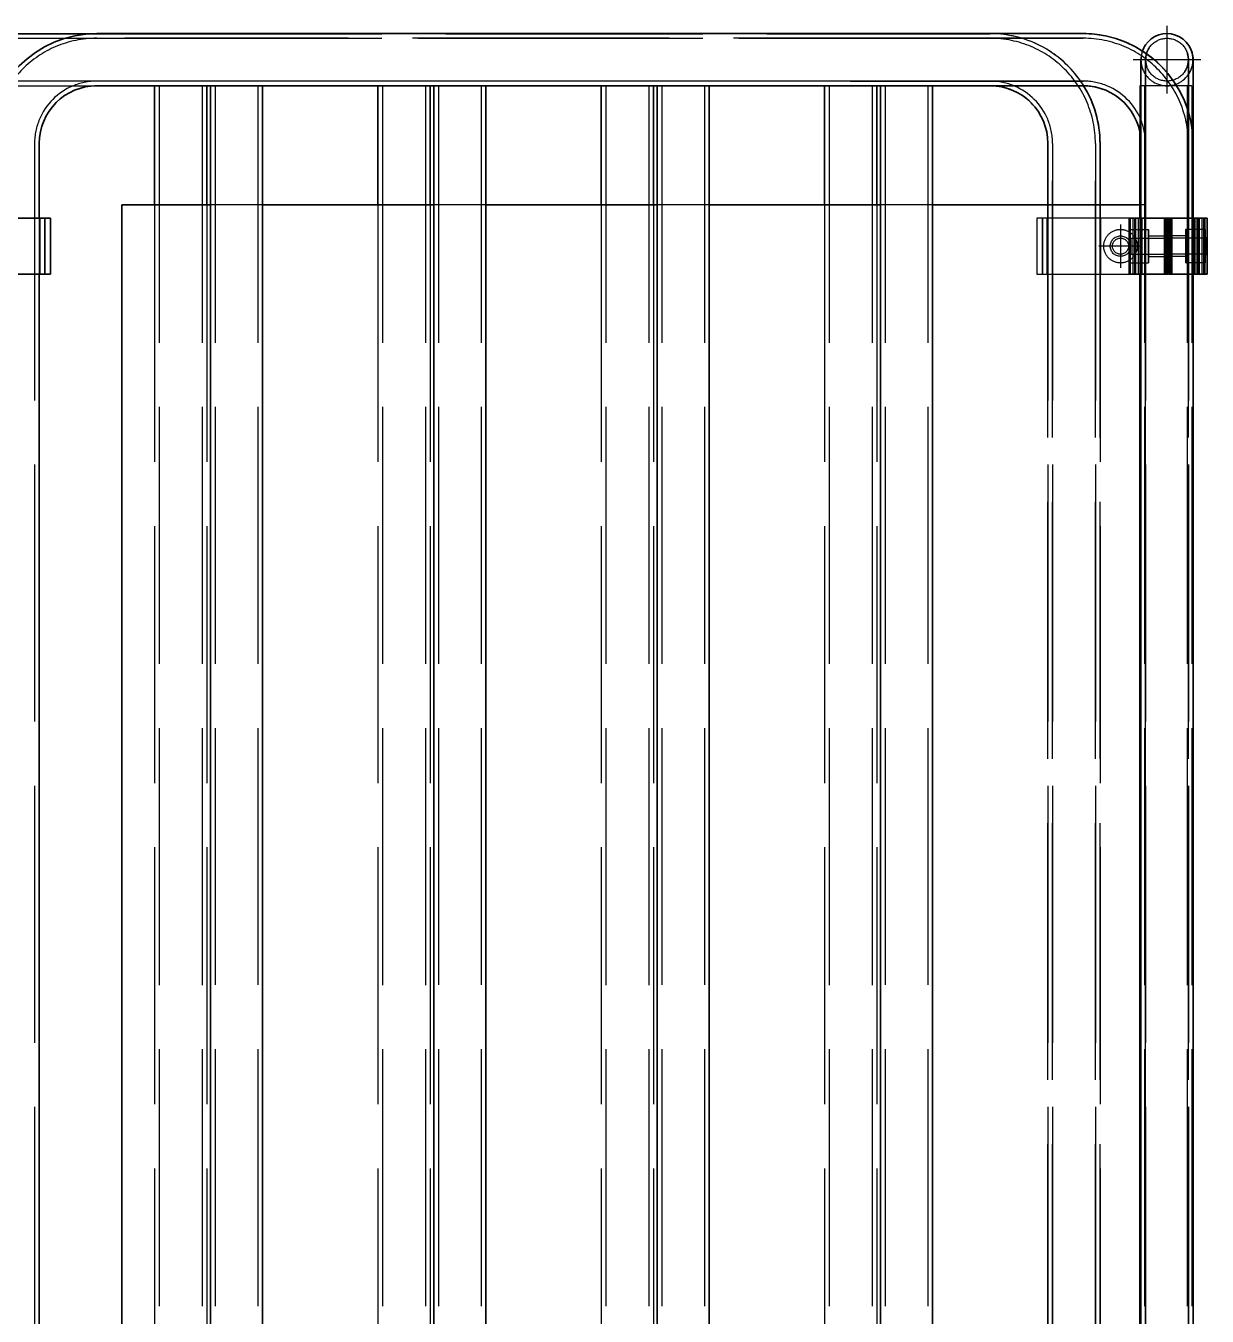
# Model space of a CAD drawing. Header units: millimetres. Extents: x -73083 to 81340, y -6859 to 6812.
# Drawn here: x -66252 to -65617, y -2409 to -1715 of the extents above; entities that cross this region are included whole.
import ezdxf

# ---------------------------------------------------------------- set-up
doc = ezdxf.new("R2010")
doc.units = ezdxf.units.MM
doc.linetypes.add('AM_ISO02W050', pattern=[7.5, 6, -1.5])
doc.linetypes.add('AM_ISO08W050', pattern=[18, 12, -1.5, 3, -1.5])
doc.layers.add('AM_7', color=2, linetype='AM_ISO08W050', lineweight=25)
doc.layers.add('AM_HID', color=1, linetype='AM_ISO02W050', lineweight=25)

msp = doc.modelspace()

# ---------------------------------------------------------------- linework, layer by layer
at = {"color": 7, "lineweight": 35, "ltscale": 23}
for p, q in [((-66294.98613, -1719.67077), (-66215.76714, -1719.67077)), ((-66213.97759, -1719.64636), (-65808.97759, -1719.64611)), ((-65808.97759, -1719.64611), (-65683.97759, -1719.64611)), ((-65624.98125, -1733.64392), (-65624.98125, -1777.97546)), ((-65624.97612, -1733.64904), (-65624.97637, -1778.65124)), ((-65624.96953, -1733.65539), (-65624.96978, -1778.65759)), ((-65624.96318, -1733.66149), (-65624.96343, -1778.66394)), ((-66215.27471, -1747.67077), (-66198.95708, -1747.67077)), ((-66213.97759, -1747.64636), (-66152.97857, -1747.64636)), ((-66182.95806, -1747.67077), (-66198.95708, -1747.67077)), ((-66154.95806, -1747.67077), (-66182.95806, -1747.67077)), ((-66182.95806, -1747.67077), (-66182.95806, -1811.66687)), ((-66152.98125, -1747.67077), (-66154.95806, -1747.67077)), ((-66154.95806, -1747.67077), (-66154.95806, -1811.66687)), ((-66124.97857, -1747.64636), (-66152.97857, -1747.64636)), ((-66152.97857, -1747.64636), (-66152.97759, -2800.67785)), ((-66062.95806, -1747.67053), (-66124.98125, -1747.67077)), ((-66124.97857, -1747.64636), (-66032.97857, -1747.64636)), ((-66124.97857, -1747.64636), (-66124.97759, -2800.67785)), ((-66034.95806, -1747.67053), (-66062.95806, -1747.67053)), ((-66062.95806, -1747.67053), (-66062.95806, -1811.66662)), ((-66032.98125, -1747.67053), (-66034.95806, -1747.67053)), ((-66034.95806, -1747.67053), (-66034.95806, -1811.66662)), ((-66004.97857, -1747.64636), (-66032.97857, -1747.64636)), ((-66032.97857, -1747.64636), (-66032.97759, -2800.67785)), ((-65942.95806, -1747.67053), (-66004.98125, -1747.67053)), ((-66004.97857, -1747.64636), (-65912.97857, -1747.64611)), ((-66004.97857, -1747.64636), (-66004.97759, -2800.67785)), ((-65914.95806, -1747.67053), (-65942.95806, -1747.67053)), ((-65942.95806, -1747.67053), (-65942.95806, -1811.66638)), ((-65912.98125, -1747.67053), (-65914.95806, -1747.67053)), ((-65914.95806, -1747.67053), (-65914.95806, -1811.66638)), ((-65884.97857, -1747.64611), (-65912.97857, -1747.64611)), ((-65912.97857, -1747.64611), (-65912.97759, -2800.67736)), ((-65822.95806, -1747.67053), (-65884.98125, -1747.67053)), ((-65884.97857, -1747.64611), (-65808.97759, -1747.64611)), ((-65884.97857, -1747.64611), (-65884.97759, -2800.67736)), ((-65794.95806, -1747.67028), (-65822.95806, -1747.67053)), ((-65822.95806, -1747.67053), (-65822.95806, -1811.66638)), ((-65792.97857, -1747.64611), (-65808.97759, -1747.64611)), ((-65792.98125, -1747.67028), (-65794.95806, -1747.67028)), ((-65794.95806, -1747.67028), (-65794.95806, -1811.66638)), ((-65764.97857, -1747.64611), (-65792.97857, -1747.64611)), ((-65792.97857, -1747.64611), (-65792.97759, -2800.67736)), ((-65733.95708, -1747.67028), (-65764.98125, -1747.67028)), ((-65683.97759, -1747.64611), (-65764.97857, -1747.64611)), ((-65764.97857, -1747.64611), (-65764.97759, -2800.67736)), ((-65653.61992, -1772.36804), (-65653.61992, -1818.79455)), ((-66244.97759, -1778.6466), (-66244.97759, -1818.79504)), ((-65702.95684, -1811.66613), (-65702.95708, -1778.67028)), ((-65674.95708, -1778.67028), (-65674.95684, -1811.66613)), ((-65652.98125, -1778.15979), (-65652.98125, -1778.64636)), ((-65652.98125, -1818.79455), (-65652.98125, -1778.64636)), ((-65652.97759, -1818.79455), (-65652.97759, -1778.64587)), ((-65624.97759, -1778.64587), (-65624.97759, -1818.79455)), ((-65624.97637, -1818.7926), (-65624.97637, -1778.651)), ((-65624.97637, -1818.7926), (-65624.97637, -1778.65124)), ((-65624.96978, -1818.79187), (-65624.97002, -1778.65734)), ((-65624.96978, -1818.79187), (-65624.96978, -1778.65759)), ((-65624.96343, -1818.79113), (-65624.96343, -1778.66345)), ((-65624.96343, -1818.79113), (-65624.96343, -1778.66394)), ((-65624.95684, -1818.7904), (-65624.95708, -1778.66979)), ((-66200.60503, -2800.67687), (-66200.60625, -1811.66882)), ((-66152.9793, -1811.66882), (-66200.60625, -1811.66882)), ((-66032.9793, -1811.66857), (-66124.9793, -1811.66882)), ((-65912.9793, -1811.66857), (-66004.9793, -1811.66857)), ((-65792.9793, -1811.66833), (-65884.9793, -1811.66833)), ((-65653.61528, -1811.66809), (-65764.9793, -1811.66833)), ((-66241.97759, -1818.79504), (-66294.34233, -1818.79504)), ((-66241.97759, -1818.79504), (-66241.97759, -1848.79504)), ((-66238.97759, -1818.79504), (-66241.97759, -1818.79504)), ((-66238.97759, -1848.79504), (-66238.97759, -1818.79504)), ((-65659.04326, -1848.79309), (-65659.04326, -1818.79309)), ((-65658.97808, -1818.79309), (-65659.04326, -1818.79309)), ((-65658.97759, -1818.79455), (-65658.97759, -1848.79455)), ((-65655.97759, -1818.79455), (-65658.97759, -1818.79455)), ((-65655.97734, -1848.79455), (-65655.97759, -1818.79455)), ((-65639.97759, -1818.79455), (-65655.97759, -1818.79455)), ((-65639.97734, -1848.79455), (-65639.97759, -1818.79455)), ((-65621.97759, -1818.79455), (-65637.97759, -1818.79455)), ((-65637.97759, -1818.79455), (-65637.97734, -1848.79455)), ((-65618.97759, -1818.79455), (-65621.97759, -1818.79455)), ((-65621.97759, -1818.79455), (-65621.97734, -1848.79455)), ((-65618.71172, -1818.7926), (-65618.97808, -1818.7926)), ((-65618.97759, -1848.79455), (-65618.97759, -1818.79455)), ((-65617.3687, -1818.7926), (-65618.71221, -1818.7926)), ((-65618.71148, -1848.7926), (-65618.71172, -1818.7926)), ((-65617.36846, -1848.7926), (-65617.3687, -1818.7926)), ((-66256.88604, -1848.79504), (-66241.97759, -1848.79504)), ((-66244.97759, -1848.79504), (-66244.97686, -2588.6466)), ((-66241.97759, -1848.79504), (-66238.97759, -1848.79504)), ((-65659.04326, -1848.79309), (-65658.97808, -1848.79309)), ((-65658.97759, -1848.79455), (-65655.97734, -1848.79455)), ((-65655.97734, -1848.79455), (-65639.97734, -1848.79455)), ((-65653.61992, -1848.79455), (-65653.61919, -2800.67687)), ((-65652.98052, -2800.67736), (-65652.98125, -1848.79455)), ((-65652.97661, -2800.67736), (-65652.97759, -1848.79455)), ((-65637.97734, -1848.79455), (-65621.97734, -1848.79455)), ((-65624.97759, -1848.79455), (-65624.97661, -2800.67736)), ((-65624.97539, -2800.67687), (-65624.97637, -1848.7926)), ((-65624.97539, -2800.67687), (-65624.97637, -1848.7926)), ((-65624.96904, -2800.6759), (-65624.96978, -1848.79187)), ((-65624.96904, -2800.6759), (-65624.96978, -1848.79187)), ((-65624.96245, -2800.67492), (-65624.96343, -1848.79113)), ((-65624.96245, -2800.67492), (-65624.96343, -1848.79113)), ((-65624.9561, -2800.67443), (-65624.95684, -1848.7904)), ((-65621.97734, -1848.79455), (-65618.97759, -1848.79455)), ((-65618.97808, -1848.7926), (-65618.71148, -1848.7926)), ((-65618.71221, -1848.7926), (-65617.36846, -1848.7926))]:
    msp.add_line(p, q, dxfattribs=at)
for points in [[(-65624.97637, -1778.651), (-65624.97661, -1733.9989), (-65625.00933, -1732.69519), (-65625.10723, -1731.74426), (-65625.26958, -1730.80236), (-65625.4959, -1729.87341), (-65625.78496, -1728.96228)], [(-65624.97002, -1778.65734), (-65624.97026, -1734.00524), (-65625.00298, -1732.70153), (-65625.10064, -1731.75061), (-65625.26299, -1730.80847), (-65625.48931, -1729.87976), (-65625.77861, -1728.96862)], [(-65624.96343, -1778.66345), (-65624.96367, -1734.01135), (-65624.99639, -1732.70788), (-65625.09429, -1731.75695), (-65625.25664, -1730.81481), (-65625.48296, -1729.8861), (-65625.77202, -1728.97497)], [(-65624.95708, -1778.66979), (-65624.95732, -1734.0177), (-65624.99004, -1732.71423), (-65625.0877, -1731.7633), (-65625.25005, -1730.82116), (-65625.47637, -1729.89245), (-65625.76567, -1728.98132)]]:
    msp.add_lwpolyline(points, dxfattribs=at)
for centre, radius, start, end in [((-66213.97759, -1778.64636), 59, 90.00005032, 180.00004963), ((-65683.97759, -1778.64611), 59, 0.00005143, 90.00005032), ((-65638.98101, -1733.6466), 14, 355.64732663, 146.2601136), ((-65638.95464, -1733.6593), 14.02912, 146.27682025, 160.40105039), ((-66213.97759, -1778.64636), 31, 90.00005032, 180.00004963), ((-65733.95708, -1778.67028), 31, 0.00005143, 90.00005032), ((-65683.97759, -1778.64611), 31, 0.00005143, 90.00005032), ((-65733.95708, -1778.67028), 59, 0.00005143, 31.72364688)]:
    msp.add_arc(centre, radius, start, end, dxfattribs=at)
at = {"layer": 'AM_7', "ltscale": 23}
for p, q in [((-65638.98101, -1715.44665), (-65638.98101, -1751.84655)), ((-65620.78106, -1733.6466), (-65657.1812, -1733.6466)), ((-65663.95684, -1822.0946), (-65663.95684, -1845.4945)), ((-65652.25689, -1833.79455), (-65675.65703, -1833.79455))]:
    msp.add_line(p, q, dxfattribs=at)
at = {"layer": 'AM_HID', "ltscale": 23}
for p, q in [((-66603.95708, -1722.17102), (-66198.95708, -1722.17077)), ((-66215.76714, -1719.67077), (-66198.95708, -1719.67077)), ((-66213.97759, -1722.14636), (-65808.97759, -1722.14611)), ((-66198.95708, -1719.67077), (-65733.95708, -1719.67028)), ((-65733.95708, -1719.67028), (-66198.95708, -1719.67077)), ((-66198.95708, -1722.17077), (-65733.95708, -1722.17028)), ((-65733.95708, -1722.17028), (-66198.95708, -1722.17077)), ((-65683.97759, -1719.64611), (-65808.97759, -1719.64611)), ((-65808.97759, -1722.14611), (-65683.97759, -1722.14611)), ((-65683.97759, -1722.14611), (-65808.97759, -1722.14611)), ((-66198.95708, -1745.17077), (-66603.95708, -1745.17102)), ((-65808.97759, -1745.14611), (-66213.97759, -1745.14636)), ((-65733.95708, -1745.17028), (-66198.95708, -1745.17077)), ((-65808.97759, -1745.14611), (-65683.97759, -1745.14611)), ((-65683.97759, -1745.14611), (-65808.97759, -1745.14611)), ((-66264.19268, -1747.67077), (-66215.27471, -1747.67077)), ((-66154.95806, -1747.67077), (-66182.95806, -1747.67077)), ((-66180.45806, -1747.67077), (-66180.45708, -2828.67102)), ((-66157.45806, -1747.67077), (-66157.45708, -2828.67053)), ((-66124.98125, -1747.67077), (-66152.98125, -1747.67077)), ((-66152.97857, -1747.64636), (-66124.97857, -1747.64636)), ((-66150.47857, -1747.64636), (-66150.47759, -2828.6466)), ((-66127.47857, -1747.64636), (-66127.47759, -2828.6466)), ((-66034.95806, -1747.67053), (-66062.95806, -1747.67053)), ((-66060.45806, -1747.67053), (-66060.45708, -2828.67053)), ((-66037.45806, -1747.67053), (-66037.45708, -2828.67053)), ((-66004.98125, -1747.67053), (-66032.98125, -1747.67053)), ((-66032.97857, -1747.64636), (-66004.97857, -1747.64636)), ((-66030.47857, -1747.64636), (-66030.47759, -2828.6466)), ((-66007.47857, -1747.64636), (-66007.47759, -2828.64611)), ((-65914.95806, -1747.67053), (-65942.95806, -1747.67053)), ((-65940.45806, -1747.67053), (-65940.45708, -2828.67053)), ((-65917.45806, -1747.67053), (-65917.45708, -2828.67053)), ((-65884.98125, -1747.67053), (-65912.98125, -1747.67053)), ((-65912.97857, -1747.64611), (-65884.97857, -1747.64611)), ((-65910.47857, -1747.64611), (-65910.47759, -2828.64611)), ((-65887.47857, -1747.64611), (-65887.47759, -2828.64611)), ((-65794.95806, -1747.67028), (-65822.95806, -1747.67053)), ((-65820.45806, -1747.67053), (-65820.45708, -2828.67053)), ((-65808.97759, -1747.64611), (-65683.97759, -1747.64611)), ((-65797.45806, -1747.67028), (-65797.45708, -2828.67053)), ((-65764.98125, -1747.67028), (-65792.98125, -1747.67028)), ((-65764.97857, -1747.64611), (-65792.97857, -1747.64611)), ((-65790.47857, -1747.64611), (-65790.47759, -2828.64611)), ((-65767.47857, -1747.64611), (-65767.47759, -2828.64611)), ((-65639.62017, -1747.64709), (-65653.61992, -1747.64733)), ((-65653.61992, -1747.64733), (-65653.61992, -1772.36804)), ((-65653.61919, -1747.64807), (-65653.61821, -2828.64807)), ((-65653.61846, -1747.6488), (-65653.61748, -2828.64855)), ((-65653.61773, -1747.64953), (-65653.61675, -2828.64953)), ((-65653.61675, -1747.65026), (-65653.61577, -2828.65051)), ((-65653.61528, -1747.65197), (-65653.61431, -2828.65197)), ((-65653.61431, -1747.6527), (-65653.61333, -2828.65295)), ((-65653.61357, -1747.65344), (-65653.6126, -2828.65344)), ((-65653.61284, -1747.65417), (-65653.61187, -2828.65441)), ((-65653.61187, -1747.65515), (-65653.61089, -2828.6549)), ((-65653.61113, -1747.65588), (-65653.61016, -2828.65588)), ((-65653.6104, -1747.65661), (-65653.60942, -2828.65637)), ((-65653.60869, -1747.65832), (-65653.60772, -2828.65832)), ((-65653.60796, -1747.65905), (-65653.60698, -2828.6593)), ((-65653.60698, -1747.65979), (-65653.60601, -2828.65979)), ((-65653.60625, -1747.66052), (-65653.60527, -2828.66076)), ((-65653.60552, -1747.66125), (-65653.60454, -2828.66125)), ((-65653.60479, -1747.66198), (-65653.60381, -2828.66223)), ((-65653.60381, -1747.66296), (-65653.60283, -2828.66271)), ((-65653.6021, -1747.66467), (-65653.60112, -2828.66467)), ((-65653.60137, -1747.6654), (-65653.60039, -2828.66516)), ((-65653.60064, -1747.66613), (-65653.59966, -2828.66613)), ((-65653.5999, -1747.66687), (-65653.59893, -2828.66711)), ((-65653.59893, -1747.6676), (-65653.59795, -2828.6676)), ((-65653.59819, -1747.66833), (-65653.59722, -2828.66857)), ((-65653.59746, -1747.66906), (-65653.59649, -2828.66906)), ((-65651.11992, -1747.64733), (-65651.11895, -2828.64709)), ((-65651.11919, -1747.64807), (-65651.11821, -2828.64807)), ((-65651.11846, -1747.6488), (-65651.11748, -2828.64855)), ((-65651.11773, -1747.64953), (-65651.11675, -2828.64953)), ((-65651.11675, -1747.65026), (-65651.11577, -2828.65051)), ((-65651.11528, -1747.65197), (-65651.11431, -2828.65197)), ((-65651.11431, -1747.6527), (-65651.11333, -2828.65295)), ((-65651.11357, -1747.65344), (-65651.1126, -2828.65344)), ((-65651.11284, -1747.65417), (-65651.11187, -2828.65441)), ((-65651.11187, -1747.65515), (-65651.11089, -2828.6549)), ((-65651.11113, -1747.65588), (-65651.11016, -2828.65588)), ((-65651.1104, -1747.65661), (-65651.10942, -2828.65637)), ((-65651.10869, -1747.65832), (-65651.10772, -2828.65832)), ((-65651.10796, -1747.65905), (-65651.10698, -2828.6593)), ((-65651.10698, -1747.65979), (-65651.10601, -2828.65979)), ((-65651.10625, -1747.66052), (-65651.10527, -2828.66076)), ((-65651.10552, -1747.66125), (-65651.10454, -2828.66125)), ((-65651.10479, -1747.66198), (-65651.10381, -2828.66223)), ((-65651.10381, -1747.66296), (-65651.10283, -2828.66271)), ((-65651.1021, -1747.66467), (-65651.10112, -2828.66467)), ((-65651.10137, -1747.6654), (-65651.10039, -2828.66516)), ((-65651.10064, -1747.66613), (-65651.09966, -2828.66613)), ((-65651.0999, -1747.66687), (-65651.09893, -2828.66711)), ((-65651.09893, -1747.6676), (-65651.09795, -2828.6676)), ((-65651.09819, -1747.66833), (-65651.09722, -2828.66857)), ((-65651.09746, -1747.66906), (-65651.09649, -2828.66906)), ((-65625.61992, -1747.64709), (-65639.62017, -1747.64709)), ((-65628.11992, -1747.64709), (-65628.11895, -2828.64709)), ((-65628.11919, -1747.64782), (-65628.11821, -2828.64807)), ((-65628.11846, -1747.6488), (-65628.11748, -2828.64855)), ((-65628.11773, -1747.64953), (-65628.11675, -2828.64953)), ((-65628.11675, -1747.65026), (-65628.11577, -2828.65002)), ((-65628.11528, -1747.65197), (-65628.11431, -2828.65197)), ((-65628.11431, -1747.6527), (-65628.11333, -2828.65246)), ((-65628.11357, -1747.65344), (-65628.1126, -2828.65344)), ((-65628.11284, -1747.65417), (-65628.11187, -2828.65441)), ((-65628.11187, -1747.6549), (-65628.11089, -2828.6549)), ((-65628.11113, -1747.65563), (-65628.11016, -2828.65588)), ((-65628.1104, -1747.65661), (-65628.10942, -2828.65637)), ((-65628.10869, -1747.65832), (-65628.10772, -2828.65832)), ((-65628.10796, -1747.65905), (-65628.10698, -2828.6593)), ((-65628.10698, -1747.65979), (-65628.10601, -2828.65979)), ((-65628.10625, -1747.66052), (-65628.10527, -2828.66027)), ((-65628.10552, -1747.66125), (-65628.10454, -2828.66125)), ((-65628.10479, -1747.66198), (-65628.10381, -2828.66223)), ((-65628.10381, -1747.66271), (-65628.10283, -2828.66271)), ((-65628.1021, -1747.66467), (-65628.10112, -2828.66467)), ((-65628.10137, -1747.6654), (-65628.10039, -2828.66516)), ((-65628.10064, -1747.66613), (-65628.09966, -2828.66613)), ((-65628.0999, -1747.66687), (-65628.09893, -2828.66711)), ((-65628.09893, -1747.6676), (-65628.09795, -2828.6676)), ((-65628.09819, -1747.66833), (-65628.09722, -2828.66809)), ((-65628.09746, -1747.66906), (-65628.09649, -2828.66906)), ((-65625.61992, -1747.64709), (-65625.61895, -2828.64709)), ((-65625.61919, -1747.64782), (-65625.61821, -2828.64807)), ((-65625.61846, -1747.6488), (-65625.61748, -2828.64855)), ((-65625.61773, -1747.64953), (-65625.61675, -2828.64953)), ((-65625.61675, -1747.65026), (-65625.61577, -2828.65002)), ((-65625.61528, -1747.65197), (-65625.61431, -2828.65197)), ((-65625.61431, -1747.6527), (-65625.61333, -2828.65246)), ((-65625.61357, -1747.65344), (-65625.6126, -2828.65344)), ((-65625.61284, -1747.65417), (-65625.61187, -2828.65441)), ((-65625.61187, -1747.6549), (-65625.61089, -2828.6549)), ((-65625.61113, -1747.65563), (-65625.61016, -2828.65588)), ((-65625.6104, -1747.65661), (-65625.60942, -2828.65637)), ((-65625.60869, -1747.65832), (-65625.60772, -2828.65832)), ((-65625.60796, -1747.65905), (-65625.60698, -2828.6593)), ((-65625.60698, -1747.65979), (-65625.60601, -2828.65979)), ((-65625.60625, -1747.66052), (-65625.60527, -2828.66027)), ((-65625.60552, -1747.66125), (-65625.60454, -2828.66125)), ((-65625.60479, -1747.66198), (-65625.60381, -2828.66223)), ((-65625.60381, -1747.66271), (-65625.60283, -2828.66271)), ((-65625.6021, -1747.66467), (-65625.60112, -2828.66467)), ((-65625.60137, -1747.6654), (-65625.60039, -2828.66516)), ((-65625.60064, -1747.66613), (-65625.59966, -2828.66613)), ((-65625.5999, -1747.66687), (-65625.59893, -2828.66711)), ((-65625.59893, -1747.6676), (-65625.59795, -2828.6676)), ((-65625.59819, -1747.66833), (-65625.59722, -2828.66809)), ((-65625.59746, -1747.66906), (-65625.59649, -2828.66906)), ((-66247.47759, -1778.6466), (-66247.47661, -2971.6466)), ((-65702.95708, -1778.67028), (-65702.95586, -2971.67004)), ((-65700.45708, -1778.67028), (-65700.45586, -2971.67004)), ((-65700.45586, -2971.67004), (-65700.45708, -1778.67028)), ((-65677.45708, -1778.67028), (-65677.45586, -2971.67004)), ((-65677.45586, -2971.67004), (-65677.45708, -1778.67028)), ((-65674.95586, -2971.67004), (-65674.95708, -1778.67028)), ((-65652.97759, -1778.64587), (-65652.97637, -2971.64611)), ((-65652.97539, -2971.651), (-65652.97637, -1778.651)), ((-65652.97515, -2971.65148), (-65652.97637, -1778.65124)), ((-65652.9688, -2971.65734), (-65652.97002, -1778.65734)), ((-65652.9688, -2971.65734), (-65652.96978, -1778.65759)), ((-65652.96245, -2971.66369), (-65652.96343, -1778.66369)), ((-65652.96221, -2971.66418), (-65652.96343, -1778.66394)), ((-65652.95586, -2971.67004), (-65652.95708, -1778.66979)), ((-65650.48027, -2971.6466), (-65650.48125, -1778.64636)), ((-65650.47759, -1778.64587), (-65650.47637, -2971.64611)), ((-65650.47637, -2971.64611), (-65650.47759, -1778.64587)), ((-65650.47539, -2971.651), (-65650.47637, -1778.651)), ((-65650.47515, -2971.65148), (-65650.47637, -1778.65124)), ((-65650.4688, -2971.65734), (-65650.47002, -1778.65734)), ((-65650.4688, -2971.65734), (-65650.46978, -1778.65759)), ((-65650.46245, -2971.66369), (-65650.46343, -1778.66369)), ((-65650.46221, -2971.66418), (-65650.46343, -1778.66394)), ((-65650.45586, -2971.67004), (-65650.45708, -1778.66979)), ((-65627.48027, -2971.64611), (-65627.48125, -1778.64636)), ((-65627.47759, -1778.64587), (-65627.47637, -2971.64611)), ((-65627.47637, -2971.64611), (-65627.47759, -1778.64587)), ((-65627.47539, -2971.651), (-65627.47637, -1778.651)), ((-65627.47515, -2971.65148), (-65627.47637, -1778.65124)), ((-65627.4688, -2971.65734), (-65627.47002, -1778.65734)), ((-65627.4688, -2971.65734), (-65627.46978, -1778.65759)), ((-65627.46245, -2971.66369), (-65627.46343, -1778.66345)), ((-65627.46221, -2971.66418), (-65627.46343, -1778.66394)), ((-65627.45586, -2971.67004), (-65627.45708, -1778.66979)), ((-65624.98125, -1777.97546), (-65624.98125, -1778.64636)), ((-65624.98027, -2971.64611), (-65624.98125, -1778.64636)), ((-65624.97637, -2971.64611), (-65624.97759, -1778.64587)), ((-66182.95806, -1811.66687), (-66182.95708, -2828.67102)), ((-66154.95806, -1811.66687), (-66154.95708, -2828.67053)), ((-66124.9793, -1811.66882), (-66152.9793, -1811.66882)), ((-66062.95806, -1811.66662), (-66062.95708, -2828.67053)), ((-66034.95806, -1811.66662), (-66034.95708, -2828.67053)), ((-66004.9793, -1811.66857), (-66032.9793, -1811.66857)), ((-65942.95806, -1811.66638), (-65942.95708, -2828.67053)), ((-65914.95806, -1811.66638), (-65914.95708, -2828.67053)), ((-65884.9793, -1811.66833), (-65912.9793, -1811.66857)), ((-65822.95806, -1811.66638), (-65822.95708, -2828.67053)), ((-65794.95806, -1811.66638), (-65794.95708, -2828.67053)), ((-65764.9793, -1811.66833), (-65792.9793, -1811.66833)), ((-65702.95586, -2971.67004), (-65702.95684, -1811.66613)), ((-65674.95684, -1811.66613), (-65674.95586, -2971.67004)), ((-65650.60625, -1811.66809), (-65653.61528, -1811.66809)), ((-65650.60479, -2992.66809), (-65650.60625, -1811.66809)), ((-66244.97759, -1818.79504), (-66244.97759, -1848.79504)), ((-66244.51201, -1848.79504), (-66244.51201, -1818.79504)), ((-66244.51201, -1848.79504), (-66244.51201, -1818.79504)), ((-66241.97759, -1848.79504), (-66241.97759, -1818.79504)), ((-65708.95684, -1818.79455), (-65708.95684, -1848.79455)), ((-65705.95684, -1818.79455), (-65708.95684, -1818.79455)), ((-65659.3731, -1818.79431), (-65705.95684, -1818.79455)), ((-65705.95684, -1848.79455), (-65705.95684, -1818.79455)), ((-65705.95684, -1818.79479), (-65705.95684, -1848.79479)), ((-65703.42241, -1848.79455), (-65703.42241, -1818.79455)), ((-65703.42241, -1848.79455), (-65703.42241, -1818.79455)), ((-65674.4915, -1848.79455), (-65674.4915, -1818.79455)), ((-65674.4915, -1848.79455), (-65674.4915, -1818.79455)), ((-65659.37188, -1848.79309), (-65659.37188, -1818.79309)), ((-65659.04399, -1818.79309), (-65659.37188, -1818.79309)), ((-65659.03032, -1848.79309), (-65659.03032, -1818.79309)), ((-65658.71123, -1818.7926), (-65658.71123, -1848.7926)), ((-65658.69829, -1818.7926), (-65658.69829, -1848.7926)), ((-65657.35698, -1818.7926), (-65657.35698, -1848.7926)), ((-65656.44463, -1818.79309), (-65656.44463, -1848.79309)), ((-65656.05523, -1818.79309), (-65656.05523, -1848.79309)), ((-65656.04229, -1818.79309), (-65656.04229, -1848.79309)), ((-65655.97759, -1818.79455), (-65655.97759, -1848.79455)), ((-65655.69951, -1848.7926), (-65655.69951, -1818.7926)), ((-65655.68657, -1848.7926), (-65655.68657, -1818.7926)), ((-65654.28594, -1848.7926), (-65654.28594, -1818.7926)), ((-65653.61992, -1818.79455), (-65653.61992, -1848.79455)), ((-65653.47759, -1848.79455), (-65653.47759, -1818.79455)), ((-65653.47759, -1848.79455), (-65653.47759, -1818.79455)), ((-65653.47637, -1848.79309), (-65653.47637, -1818.79309)), ((-65653.46978, -1848.79309), (-65653.46978, -1818.79309)), ((-65653.46343, -1848.79309), (-65653.46343, -1818.79309)), ((-65653.42241, -1848.79455), (-65653.42241, -1818.79455)), ((-65653.42241, -1848.79455), (-65653.42241, -1818.79455)), ((-65653.27861, -1848.79284), (-65653.27861, -1818.79284)), ((-65653.26567, -1848.79284), (-65653.26567, -1818.79284)), ((-65652.98125, -1848.79455), (-65652.98125, -1818.79455)), ((-65652.97759, -1848.79455), (-65652.97759, -1818.79455)), ((-65652.27056, -1848.79284), (-65652.27056, -1818.79284)), ((-65640.44927, -1818.79309), (-65640.44927, -1848.79309)), ((-65640.31646, -1848.79309), (-65640.31646, -1818.79309)), ((-65640.05547, -1818.79309), (-65640.05523, -1848.79309)), ((-65640.04229, -1818.79309), (-65640.04229, -1848.79309)), ((-65640.0335, -1848.79309), (-65640.0335, -1818.79309)), ((-65640.02056, -1848.79309), (-65640.02056, -1818.79309)), ((-65639.69951, -1818.7926), (-65639.97808, -1818.7926)), ((-65639.91899, -1848.79284), (-65639.91899, -1818.79284)), ((-65639.90606, -1848.79309), (-65639.90606, -1818.79309)), ((-65639.83574, -1848.79284), (-65639.83574, -1818.79284)), ((-65639.8228, -1848.79284), (-65639.8228, -1818.79284)), ((-65639.72149, -1848.7926), (-65639.72149, -1818.7926)), ((-65639.70855, -1848.7926), (-65639.70855, -1818.7926)), ((-65638.29058, -1818.7926), (-65639.70024, -1818.7926)), ((-65639.69951, -1848.7926), (-65639.69951, -1818.7926)), ((-65639.68657, -1848.7926), (-65639.68657, -1818.7926)), ((-65639.62261, -1848.79284), (-65639.62261, -1818.79284)), ((-65639.11724, -1848.79284), (-65639.11724, -1818.79284)), ((-65638.44976, -1848.79309), (-65638.44976, -1818.79309)), ((-65638.44976, -1818.79309), (-65638.31694, -1818.79309)), ((-65638.42339, -1848.7926), (-65638.42339, -1818.7926)), ((-65638.31694, -1848.79309), (-65638.31694, -1818.79309)), ((-65638.05596, -1818.79309), (-65638.31694, -1818.79309)), ((-65638.29058, -1848.7926), (-65638.29058, -1818.7926)), ((-65638.05523, -1848.79309), (-65638.05547, -1818.79309)), ((-65638.05547, -1818.79309), (-65638.0335, -1818.79309)), ((-65638.04229, -1848.79309), (-65638.04253, -1818.79309)), ((-65637.97808, -1818.79309), (-65638.0335, -1818.79309)), ((-65638.0335, -1848.79309), (-65638.0335, -1818.79309)), ((-65638.02056, -1848.79309), (-65638.02056, -1818.79309)), ((-65637.91899, -1848.79284), (-65637.91924, -1818.79284)), ((-65637.90606, -1848.79309), (-65637.90606, -1818.79309)), ((-65637.83574, -1848.79284), (-65637.83574, -1818.79284)), ((-65637.8228, -1848.79284), (-65637.8228, -1818.79284)), ((-65637.72149, -1848.7926), (-65637.72149, -1818.7926)), ((-65637.70855, -1848.7926), (-65637.70855, -1818.7926)), ((-65637.69951, -1818.7926), (-65637.69951, -1848.7926)), ((-65637.68657, -1818.7926), (-65637.68657, -1848.7926)), ((-65637.6231, -1848.79284), (-65637.6231, -1818.79284)), ((-65637.11773, -1848.79284), (-65637.11773, -1818.79284)), ((-65636.42388, -1848.7926), (-65636.42388, -1818.7926)), ((-65636.29107, -1818.7926), (-65636.29107, -1848.7926)), ((-65624.97759, -1818.79455), (-65624.97759, -1848.79455)), ((-65624.97637, -1848.7926), (-65624.97637, -1818.7926)), ((-65624.97637, -1848.7926), (-65624.97637, -1818.7926)), ((-65624.96978, -1848.79187), (-65624.96978, -1818.79187)), ((-65624.96978, -1848.79187), (-65624.96978, -1818.79187)), ((-65624.96343, -1848.79113), (-65624.96343, -1818.79113)), ((-65624.96343, -1848.79113), (-65624.96343, -1818.79113)), ((-65624.95684, -1848.7904), (-65624.95684, -1818.7904)), ((-65624.4915, -1848.79455), (-65624.4915, -1818.79455)), ((-65624.4915, -1848.79455), (-65624.4915, -1818.79455)), ((-65624.47759, -1848.79455), (-65624.47759, -1818.79455)), ((-65624.47759, -1848.79455), (-65624.47759, -1818.79455)), ((-65624.47637, -1848.79309), (-65624.47637, -1818.79309)), ((-65624.46978, -1848.79309), (-65624.46978, -1818.79309)), ((-65624.46343, -1848.79309), (-65624.46343, -1818.79309)), ((-65624.27861, -1848.7926), (-65624.27861, -1818.7926)), ((-65624.26567, -1848.79284), (-65624.26567, -1818.79284)), ((-65623.27056, -1848.79284), (-65623.27056, -1818.79284)), ((-65622.4544, -1848.79309), (-65622.4544, -1818.79309)), ((-65622.05547, -1848.79309), (-65622.05547, -1818.79309)), ((-65622.04253, -1848.79309), (-65622.04253, -1818.79309)), ((-65621.97759, -1848.79455), (-65621.97759, -1818.79455)), ((-65621.95684, -1818.79431), (-65621.95684, -1848.79431)), ((-65621.95684, -1848.79455), (-65621.95684, -1818.79455)), ((-65621.69976, -1818.7926), (-65621.69976, -1848.7926)), ((-65621.68682, -1818.7926), (-65621.68682, -1848.7926)), ((-65620.2957, -1818.7926), (-65620.2957, -1848.7926)), ((-65619.38335, -1818.79309), (-65619.38335, -1848.79309)), ((-65619.04375, -1818.79309), (-65619.04351, -1848.79309)), ((-65619.03081, -1818.79309), (-65619.03057, -1848.79309)), ((-65618.95684, -1848.79431), (-65618.95684, -1818.79431)), ((-65618.69854, -1848.7926), (-65618.69854, -1818.7926)), ((-65658.97759, -1829.45666), (-65639.97759, -1829.45666)), ((-65658.87725, -1824.79284), (-65648.87749, -1824.79284)), ((-65658.86431, -1824.79284), (-65648.86455, -1824.79284)), ((-65658.36455, -1829.45495), (-65639.36992, -1829.45495)), ((-65648.87749, -1828.29284), (-65639.87749, -1828.29284)), ((-65648.86455, -1828.29284), (-65639.86455, -1828.29284)), ((-65628.97759, -1828.29455), (-65637.97759, -1828.29455)), ((-65618.87774, -1829.45495), (-65637.87749, -1829.45495)), ((-65618.86455, -1829.45495), (-65637.86455, -1829.45495)), ((-65628.3731, -1828.29284), (-65637.37041, -1828.29284)), ((-65618.97759, -1824.79455), (-65628.97759, -1824.79455)), ((-65628.97759, -1824.79455), (-65628.97759, -1842.79455)), ((-65618.37603, -1824.79284), (-65628.3731, -1824.79284)), ((-65658.97759, -1838.13269), (-65639.97759, -1838.13269)), ((-65658.87725, -1842.79284), (-65648.87749, -1842.79284)), ((-65658.86431, -1842.79284), (-65648.86431, -1842.79284)), ((-65658.36455, -1838.13098), (-65639.36992, -1838.13098)), ((-65648.87749, -1839.29284), (-65639.87749, -1839.29284)), ((-65648.86431, -1839.29284), (-65639.86455, -1839.29284)), ((-65628.97759, -1839.29455), (-65637.97759, -1839.29455)), ((-65618.87749, -1838.13073), (-65637.87749, -1838.13098)), ((-65618.86455, -1838.13098), (-65637.86455, -1838.13098)), ((-65628.3731, -1839.29284), (-65637.37041, -1839.29284)), ((-65618.97759, -1842.79455), (-65628.97759, -1842.79455)), ((-65618.37603, -1842.79284), (-65628.3731, -1842.79284)), ((-65708.95684, -1848.79455), (-65705.95684, -1848.79455)), ((-65705.95684, -1848.79455), (-65659.3731, -1848.79431)), ((-65659.37188, -1848.79309), (-65659.04399, -1848.79309)), ((-65639.97808, -1848.7926), (-65639.69951, -1848.7926)), ((-65639.70024, -1848.7926), (-65638.29058, -1848.7926)), ((-65638.44976, -1848.79309), (-65638.31694, -1848.79309)), ((-65638.05596, -1848.79309), (-65638.31694, -1848.79309)), ((-65638.05523, -1848.79309), (-65638.0335, -1848.79309)), ((-65637.97808, -1848.79309), (-65638.0335, -1848.79309))]:
    msp.add_line(p, q, dxfattribs=at)
for points in [[(-65652.17095, -1728.95349), (-65652.45879, -1729.85852), (-65652.68462, -1730.78112), (-65652.84746, -1731.71667), (-65652.94634, -1732.66125), (-65652.98125, -1734.09411), (-65652.98125, -1778.15979)], [(-65650.61797, -1725.87561), (-65651.0313, -1726.53332), (-65651.40752, -1727.21276), (-65651.81792, -1728.07629), (-65652.16851, -1728.96545), (-65652.45757, -1729.87683), (-65652.68364, -1730.80554), (-65652.846, -1731.74768), (-65652.94365, -1732.6986), (-65652.97612, -1734.109), (-65652.97637, -1778.65124)], [(-65650.61162, -1725.88195), (-65651.02495, -1726.53967), (-65651.40117, -1727.21911), (-65651.81157, -1728.08239), (-65652.16216, -1728.9718), (-65652.45122, -1729.88317), (-65652.6773, -1730.81188), (-65652.83965, -1731.75402), (-65652.93706, -1732.70495), (-65652.96953, -1734.11511), (-65652.96978, -1778.65759)], [(-65650.60503, -1725.8883), (-65651.01836, -1726.54602), (-65651.39458, -1727.22546), (-65651.80498, -1728.08874), (-65652.15557, -1728.97814), (-65652.44463, -1729.88928), (-65652.6707, -1730.81823), (-65652.83306, -1731.76037), (-65652.93071, -1732.7113), (-65652.96318, -1734.12145), (-65652.96343, -1778.66394)], [(-65648.54424, -1727.25915), (-65649.19268, -1728.35754), (-65649.52983, -1729.06677), (-65649.81768, -1729.79748), (-65650.05523, -1730.54577), (-65650.24102, -1731.30871), (-65650.37432, -1732.08264), (-65650.4771, -1733.8048), (-65650.47881, -1733.85192), (-65650.47905, -1733.85363), (-65650.47954, -1733.85144), (-65650.48101, -1733.6781), (-65650.48101, -1733.67102), (-65650.48125, -1733.99548), (-65650.48125, -1778.64636)], [(-65648.53911, -1727.26428), (-65649.18779, -1728.36267), (-65649.52471, -1729.07189), (-65649.81279, -1729.80236), (-65650.0501, -1730.5509), (-65650.23589, -1731.31384), (-65650.36919, -1732.08752), (-65650.47222, -1733.80969), (-65650.47368, -1733.85681), (-65650.47393, -1733.85876), (-65650.47441, -1733.85632), (-65650.47612, -1733.68298), (-65650.47612, -1733.6759), (-65650.47612, -1734.00036), (-65650.47637, -1778.65124)], [(-65648.53252, -1727.27038), (-65649.1812, -1728.36901), (-65649.51836, -1729.078), (-65649.8062, -1729.80871), (-65650.04375, -1730.55725), (-65650.22954, -1731.32019), (-65650.36284, -1732.09387), (-65650.46563, -1733.81604), (-65650.46733, -1733.86315), (-65650.46758, -1733.86486), (-65650.46782, -1733.86267), (-65650.46953, -1733.68933), (-65650.46953, -1733.68225), (-65650.46953, -1734.00671), (-65650.46978, -1778.65759)], [(-65648.52617, -1727.27673), (-65649.17485, -1728.37512), (-65649.51177, -1729.08435), (-65649.79985, -1729.81506), (-65650.03716, -1730.56335), (-65650.22295, -1731.32653), (-65650.35625, -1732.10021), (-65650.45928, -1733.82238), (-65650.46074, -1733.8695), (-65650.46099, -1733.87121), (-65650.46148, -1733.86901), (-65650.46318, -1733.69567), (-65650.46318, -1733.68859), (-65650.46318, -1734.01306), (-65650.46343, -1778.66394)], [(-65627.47637, -1778.651), (-65627.47661, -1734.22961), (-65627.47661, -1733.67883), (-65627.47661, -1733.67395), (-65627.47686, -1733.69055), (-65627.47759, -1733.77038), (-65627.47808, -1733.78332), (-65627.47857, -1733.78039), (-65627.48882, -1733.35388), (-65627.58379, -1732.08483), (-65627.71733, -1731.31091), (-65627.90313, -1730.54797), (-65628.14067, -1729.79943)], [(-65627.47002, -1778.65734), (-65627.47026, -1734.23596), (-65627.47026, -1733.68493), (-65627.47026, -1733.68029), (-65627.47026, -1733.69689), (-65627.471, -1733.77673), (-65627.47149, -1733.78967), (-65627.47222, -1733.78674), (-65627.48247, -1733.36022), (-65627.57744, -1732.09094), (-65627.71074, -1731.31726), (-65627.89678, -1730.55432), (-65628.13433, -1729.80578)], [(-65627.46343, -1778.66345), (-65627.46367, -1734.2423), (-65627.46367, -1733.69128), (-65627.46367, -1733.68664), (-65627.46392, -1733.70324), (-65627.46465, -1733.78308), (-65627.46514, -1733.79602), (-65627.46563, -1733.79309), (-65627.47588, -1733.36657), (-65627.57085, -1732.09729), (-65627.7044, -1731.3236), (-65627.89019, -1730.56066), (-65628.12774, -1729.81213)], [(-65627.45708, -1778.66979), (-65627.45732, -1734.24865), (-65627.45732, -1733.69763), (-65627.45732, -1733.69299), (-65627.45732, -1733.70959), (-65627.45806, -1733.78942), (-65627.45855, -1733.80236), (-65627.45928, -1733.79943), (-65627.46953, -1733.37292), (-65627.5645, -1732.10363), (-65627.6978, -1731.32995), (-65627.88384, -1730.56701), (-65628.12139, -1729.81848)], [(-65652.97637, -1778.651), (-65652.97661, -1734.10949), (-65652.97661, -1733.70666), (-65652.97661, -1733.68273), (-65652.97612, -1733.81799), (-65652.94414, -1734.60607), (-65652.84624, -1735.557), (-65652.68389, -1736.49914), (-65652.45757, -1737.42785), (-65652.16826, -1738.33898)], [(-65652.97002, -1778.65734), (-65652.97026, -1734.11584), (-65652.97026, -1733.71301), (-65652.97026, -1733.68908), (-65652.96953, -1733.82409), (-65652.93755, -1734.61242), (-65652.83989, -1735.56335), (-65652.67754, -1736.50549), (-65652.45098, -1737.4342), (-65652.16191, -1738.34533)], [(-65652.96343, -1778.66369), (-65652.96367, -1734.12194), (-65652.96367, -1733.71936), (-65652.96367, -1733.69543), (-65652.96318, -1733.83044), (-65652.9312, -1734.61877), (-65652.8333, -1735.5697), (-65652.67095, -1736.51159), (-65652.44463, -1737.44055), (-65652.15532, -1738.35168)], [(-65652.95708, -1778.66979), (-65652.95732, -1734.12829), (-65652.95732, -1733.7257), (-65652.95732, -1733.70178), (-65652.95659, -1733.83679), (-65652.92461, -1734.62512), (-65652.82695, -1735.57604), (-65652.6646, -1736.51794), (-65652.43804, -1737.44689), (-65652.14898, -1738.35803)], [(-65650.47637, -1778.651), (-65650.47661, -1734.10925), (-65650.47661, -1733.6156), (-65650.47612, -1733.5675), (-65650.47588, -1733.56506), (-65650.47441, -1733.59875), (-65650.36968, -1735.21667), (-65650.23613, -1735.99035), (-65650.05034, -1736.75329), (-65649.81279, -1737.50183)], [(-65650.47002, -1778.65734), (-65650.47026, -1734.1156), (-65650.47026, -1733.6217), (-65650.46978, -1733.57385), (-65650.46953, -1733.57116), (-65650.46782, -1733.6051), (-65650.36309, -1735.22302), (-65650.22979, -1735.9967), (-65650.04375, -1736.75964), (-65649.8062, -1737.50817)], [(-65650.46343, -1778.66369), (-65650.46367, -1734.12194), (-65650.46367, -1733.62805), (-65650.46318, -1733.5802), (-65650.46294, -1733.57751), (-65650.46148, -1733.61145), (-65650.35674, -1735.22912), (-65650.22319, -1736.00305), (-65650.0374, -1736.76599), (-65649.79985, -1737.51452)], [(-65650.45708, -1778.66979), (-65650.45732, -1734.12829), (-65650.45732, -1733.63439), (-65650.45684, -1733.58654), (-65650.45659, -1733.58386), (-65650.45488, -1733.61779), (-65650.35015, -1735.23547), (-65650.21685, -1736.00939), (-65650.03081, -1736.77233), (-65649.79326, -1737.52062)], [(-65629.41802, -1740.03405), (-65628.76958, -1738.93542), (-65628.43242, -1738.22644), (-65628.14434, -1737.49572), (-65627.90703, -1736.74719), (-65627.72124, -1735.98425), (-65627.58794, -1735.21057), (-65627.48467, -1733.5946), (-65627.48272, -1733.52404), (-65627.48247, -1733.51989), (-65627.48198, -1733.52136), (-65627.48149, -1733.56579), (-65627.48125, -1734.8529), (-65627.48125, -1778.64636)], [(-65629.41314, -1740.03894), (-65628.76445, -1738.94055), (-65628.4273, -1738.23132), (-65628.13945, -1737.50085), (-65627.9019, -1736.75231), (-65627.71611, -1735.98937), (-65627.58281, -1735.21545), (-65627.47979, -1733.59973), (-65627.47783, -1733.52917), (-65627.47734, -1733.52478), (-65627.4771, -1733.52624), (-65627.47637, -1733.57092), (-65627.47612, -1734.85803), (-65627.47637, -1778.65124)], [(-65629.40654, -1740.04528), (-65628.75786, -1738.94689), (-65628.42095, -1738.23767), (-65628.13286, -1737.50695), (-65627.89556, -1736.75866), (-65627.70977, -1735.99572), (-65627.57647, -1735.2218), (-65627.47319, -1733.60607), (-65627.47124, -1733.53527), (-65627.471, -1733.53112), (-65627.47051, -1733.53259), (-65627.47002, -1733.57702), (-65627.46978, -1734.86437), (-65627.46978, -1778.65759)], [(-65629.4002, -1740.05163), (-65628.75151, -1738.953), (-65628.41436, -1738.24401), (-65628.12651, -1737.5133), (-65627.88897, -1736.76477), (-65627.70317, -1736.00183), (-65627.56987, -1735.22814), (-65627.46685, -1733.61242), (-65627.46489, -1733.54162), (-65627.4644, -1733.53747), (-65627.46416, -1733.53894), (-65627.46343, -1733.58337), (-65627.46318, -1734.87048), (-65627.46343, -1778.66394)]]:
    msp.add_lwpolyline(points, dxfattribs=at)
for centre, radius in [((-65638.98101, -1733.6466), 11.5), ((-65663.95684, -1833.79455), 9), ((-65663.95684, -1833.79455), 5.5), ((-65663.95684, -1833.79431), 4.338)]:
    msp.add_circle(centre, radius, dxfattribs=at)
for centre, radius, start, end in [((-66213.97759, -1778.64636), 56.5, 90.00005032, 180.00004963), ((-65733.95708, -1778.67028), 59, 31.72364688, 90.00005032), ((-65733.95708, -1778.67028), 59, 0.00005143, 90.00005032), ((-65733.95708, -1778.67028), 56.5, 0.00005143, 90.00005032), ((-65733.95708, -1778.67028), 56.5, 0.00005143, 90.00005032), ((-65683.97759, -1778.64611), 59, 0.00005143, 90.00005032), ((-65683.97759, -1778.64611), 56.5, 0.00005143, 90.00005032), ((-65683.97759, -1778.64611), 56.5, 0.00005143, 90.00005032), ((-65638.98101, -1733.6466), 14, 146.2601136, 355.64732663), ((-65638.98101, -1733.6466), 13.99999, 326.26009835, 0.07950339), ((-65638.97612, -1733.65148), 13.99999, 326.26009835, 0.07950339), ((-65638.96953, -1733.65783), 13.99999, 326.26009835, 0.07950339), ((-65638.96318, -1733.66418), 13.99999, 326.26009835, 0.07950339), ((-66213.97759, -1778.64636), 33.5, 90.00005032, 180.00004963), ((-65733.95708, -1778.67028), 33.5, 0.00005143, 90.00005032), ((-65733.95708, -1778.67028), 33.5, 0.00005143, 90.00005032), ((-65683.97759, -1778.64611), 33.5, 0.00005143, 90.00005032), ((-65683.97759, -1778.64611), 33.5, 0.00005143, 90.00005032), ((-65733.95708, -1778.67028), 31, 0.00005143, 90.00005032), ((-65683.97759, -1778.64611), 31, 0.00005143, 90.00005032)]:
    msp.add_arc(centre, radius, start, end, dxfattribs=at)
for centre, major_axis, ratio, start_param, end_param in [((-65658.87725, -1833.79284), (0.00002, -9), 0.003952981, 3.141598906, 6.283191559), ((-65658.86431, -1833.79284), (0.00002, -9), 0.003952981, 3.141598906, 6.283191559), ((-65658.87725, -1833.79284), (0.00002, -9), 0.003952981, 0.000006252, 3.141598906), ((-65658.86431, -1833.79284), (0.00002, -9), 0.003952981, 0.000006252, 3.141598906), ((-65658.36455, -1833.79284), (0, -4.33789), 0.023984736, 3.141598907, 6.283191561), ((-65658.36455, -1833.79284), (0, -4.33789), 0.023984736, 0.000006254, 3.141598907), ((-65648.87749, -1833.79284), (0.00002, -9), 0.003952981, 3.141598906, 6.283191559), ((-65648.86455, -1833.79284), (0.00002, -9), 0.003952981, 3.141598906, 6.283191559), ((-65648.87749, -1833.79284), (0, -5.5), 0.003952981, 3.141598906, 6.283191559), ((-65648.86455, -1833.79284), (0, -5.5), 0.003952981, 3.141598906, 6.283191559), ((-65648.87749, -1833.79284), (0.00002, -9), 0.003952981, 0.000006252, 3.141598906), ((-65648.87749, -1833.79284), (0, -5.5), 0.003952981, 0.000006252, 3.141598906), ((-65648.86455, -1833.79284), (0.00002, -9), 0.003952981, 0.000006252, 3.141598906), ((-65648.86455, -1833.79284), (0, -5.5), 0.003952981, 0.000006252, 3.141598906), ((-65639.87749, -1833.79284), (0, -5.5), 0.003952981, 3.141598906, 6.283191559), ((-65639.86455, -1833.79284), (0, -5.5), 0.003952981, 3.141598906, 6.283191559), ((-65639.87749, -1833.79284), (0, -5.5), 0.003952981, 0.000006252, 3.141598906), ((-65639.86455, -1833.79284), (0, -5.5), 0.003952981, 0.000006252, 3.141598906), ((-65639.36992, -1833.79284), (0, -4.33789), 0.023984736, 3.141598907, 6.283191561), ((-65639.36992, -1833.79284), (0, -4.33789), 0.023984736, 0.000006254, 3.141598907), ((-65637.87749, -1833.79284), (0, 4.33789), 0.003952981, 0.000006252, 3.141598906), ((-65637.86455, -1833.79284), (0, 4.33789), 0.003952981, 0.000006252, 3.141598906), ((-65637.87749, -1833.79284), (0, 4.33789), 0.003952981, 3.141598906, 6.283191559), ((-65637.86455, -1833.79284), (0, 4.33789), 0.003952981, 3.141598906, 6.283191559), ((-65637.37041, -1833.79284), (0, 5.5), 0.023984736, 0.000006254, 3.141598907), ((-65637.37041, -1833.79284), (0, 5.5), 0.023984736, 3.141598907, 6.283191561), ((-65628.3731, -1833.79284), (0, 9), 0.023984736, 0.000006254, 3.141598907), ((-65628.3731, -1833.79284), (0, 5.5), 0.023984736, 0.000006254, 3.141598907), ((-65628.3731, -1833.79284), (0, 9), 0.023984736, 3.141598907, 6.283191561), ((-65628.3731, -1833.79284), (0, 5.5), 0.023984736, 3.141598907, 6.283191561), ((-65618.87774, -1833.79284), (0, 4.33789), 0.003952981, 0.000006252, 3.141598906), ((-65618.86455, -1833.79284), (0, 4.33789), 0.003952981, 0.000006252, 3.141598906), ((-65618.87774, -1833.79284), (0, 4.33789), 0.003952981, 3.141598906, 6.283191559), ((-65618.86455, -1833.79284), (0, 4.33789), 0.003952981, 3.141598906, 6.283191559), ((-65618.37603, -1833.79284), (0, 9), 0.023984736, 0.000006254, 3.141598907), ((-65618.37603, -1833.79284), (0, 9), 0.023984736, 3.141598907, 6.283191561)]:
    msp.add_ellipse(centre, major_axis=major_axis, ratio=ratio, start_param=start_param, end_param=end_param, dxfattribs=at)

doc.saveas('drawing.dxf')
